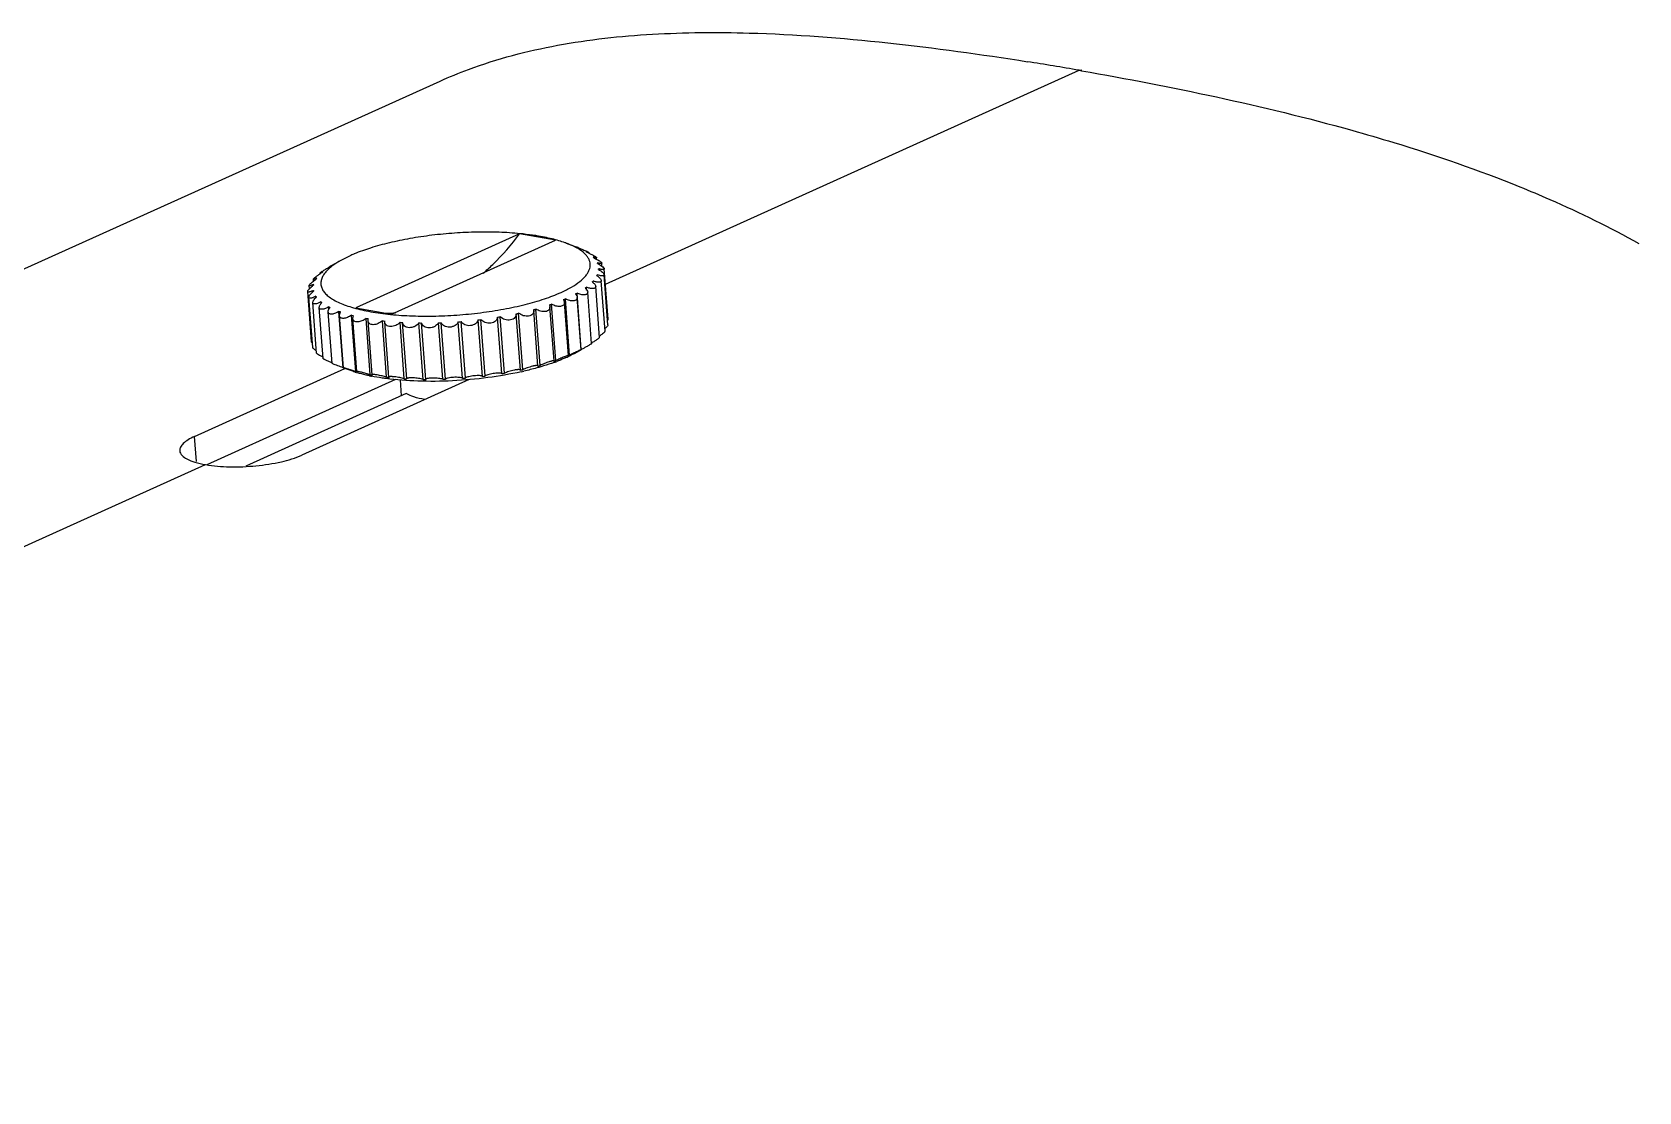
# Model space of a CAD drawing. Header units: millimetres. Extents: x 789 to 15176, y 607 to 3602.
# Drawn here: x 4808 to 5323, y 3161 to 3500 of the extents above; entities that cross this region are included whole.
import ezdxf

# ---------------------------------------------------------------- set-up
doc = ezdxf.new("R2010")
doc.units = ezdxf.units.MM
doc.layers.add('ASSEM_MEMBER_1', color=7, linetype='Continuous')

msp = doc.modelspace()

# ---------------------------------------------------------------- linework, layer by layer
at = {"layer": 'ASSEM_MEMBER_1', "color": 7, "linetype": 'Continuous'}
for p, q in [((4991.44, 3419.59), (5143.26, 3488.15)), ((5143.26, 3488.15), (5144.15, 3488.28)), ((5143.26, 3488.15), (5144.08, 3487.96)), ((5143.26, 3488.15), (5144.07, 3488.01)), ((4239.8, 3169.16), (4938.44, 3484.69)), ((4938.31, 3484.63), (4938.44, 3484.69)), ((4963.95, 3435.67), (4911.39, 3411.93)), ((4975.41, 3433.67), (4963.95, 3435.67)), ((4922.86, 3409.94), (4975.41, 3433.67)), ((4978.89, 3432.72), (4982.62, 3431.33)), ((4982.79, 3431.26), (4982.71, 3431.28)), ((4982.73, 3431.24), (4982.82, 3431.2)), ((4982.83, 3431.2), (4982.82, 3431.25)), ((4902.98, 3425.09), (4902.97, 3425.15)), ((4902.98, 3425.1), (4903.09, 3425.16)), ((4903.51, 3425.42), (4903.23, 3425.27)), ((4903.3, 3425.35), (4903.31, 3425.35)), ((4906.83, 3427.3), (4903.31, 3425.35)), ((4909.59, 3428.68), (4906.83, 3427.3)), ((4986.11, 3429.48), (4986.09, 3429.75)), ((4988.63, 3427.52), (4988.58, 3428.1)), ((4990.33, 3425.31), (4990.25, 3426.33)), ((4897.88, 3420.58), (4897.84, 3421.17)), ((4900.03, 3422.9), (4900.01, 3423.18)), ((4987.55, 3419.96), (4987.5, 3420.57)), ((4988.85, 3422.14), (4988.82, 3422.56)), ((4989.27, 3424.26), (4989.25, 3424.53)), ((4991.32, 3404.51), (4990.1, 3420.69)), ((4992.23, 3406.49), (4991.02, 3422.59)), ((4992.28, 3408.39), (4991.07, 3424.48)), ((4897.22, 3401.14), (4896.02, 3417.23)), ((4897.61, 3399.27), (4896.4, 3415.37)), ((4896.58, 3418.1), (4896.5, 3419.18)), ((4897.85, 3417.28), (4897.83, 3417.55)), ((4898.64, 3415.25), (4898.6, 3415.68)), ((4979.96, 3396.74), (4978.6, 3414.85)), ((4983.7, 3398.57), (4982.34, 3416.67)), ((4983.65, 3398.56), (4982.39, 3415.29)), ((4985.4, 3417.67), (4985.33, 3418.6)), ((4986.98, 3400.51), (4985.75, 3417)), ((4989.56, 3402.51), (4988.33, 3418.81)), ((4898.86, 3397.46), (4897.64, 3413.64)), ((4900.94, 3395.74), (4899.72, 3412.06)), ((4900.3, 3413.29), (4900.25, 3413.91)), ((4903.83, 3394.16), (4902.59, 3410.66)), ((4902.81, 3411.37), (4902.74, 3412.29)), ((4907.39, 3392.75), (4906.03, 3410.85)), ((4911.4, 3391.51), (4910.04, 3409.61)), ((4911.39, 3411.93), (4922.86, 3409.94)), ((4964.18, 3391.98), (4962.82, 3410.08)), ((4964.99, 3392.15), (4963.63, 3410.25)), ((4968.41, 3411.4), (4968.46, 3411.08)), ((4969.79, 3393.38), (4968.46, 3411.08)), ((4970.51, 3393.5), (4969.15, 3411.6)), ((4973.51, 3412.92), (4973.67, 3412.3)), ((4974.97, 3394.96), (4973.67, 3412.3)), ((4975.53, 3395.04), (4974.17, 3413.14)), ((4978.02, 3414.6), (4978.34, 3413.71)), ((4979.62, 3396.7), (4978.34, 3413.71)), ((4907.46, 3392.75), (4906.2, 3409.49)), ((4910.48, 3408.55), (4910.66, 3409.46)), ((4911.76, 3391.54), (4910.48, 3408.55)), ((4916.07, 3390.5), (4914.71, 3408.6)), ((4915.35, 3407.87), (4915.41, 3408.48)), ((4916.65, 3390.51), (4915.35, 3407.87)), ((4921.29, 3389.74), (4919.93, 3407.84)), ((4920.7, 3407.45), (4920.7, 3407.76)), ((4922.03, 3389.73), (4920.7, 3407.45)), ((4926.98, 3389.25), (4925.62, 3407.35)), ((4927.8, 3389.2), (4926.44, 3407.3)), ((4933.01, 3389.02), (4931.65, 3407.12)), ((4933.88, 3389.02), (4932.52, 3407.12)), ((4939.28, 3389.08), (4937.92, 3407.18)), ((4940.16, 3389.11), (4938.8, 3407.21)), ((4945.65, 3389.41), (4944.29, 3407.51)), ((4946.54, 3389.48), (4945.18, 3407.58)), ((4952.01, 3390.01), (4950.65, 3408.11)), ((4952.89, 3390.12), (4951.53, 3408.22)), ((4958.23, 3390.87), (4956.87, 3408.98)), ((4959.08, 3391.01), (4957.72, 3409.11)), ((4974.87, 3394.82), (4974.97, 3394.96)), ((4975, 3394.86), (4974.87, 3394.82)), ((4979.38, 3396.5), (4979.62, 3396.7)), ((4981.55, 3397.38), (4983.22, 3398.31)), ((4983.7, 3398.57), (4983.66, 3398.55)), ((4859.74, 3370.73), (4907.94, 3392.49)), ((4907.39, 3392.75), (4906.95, 3392.91)), ((4907.45, 3392.72), (4907.39, 3392.75)), ((4909.49, 3391.97), (4907.9, 3392.56)), ((4909.7, 3392.08), (4909.53, 3392.13)), ((4911.76, 3391.52), (4912.02, 3391.35)), ((4916.53, 3390.42), (4916.42, 3390.44)), ((4916.65, 3390.51), (4916.77, 3390.38)), ((4922.03, 3389.73), (4922.06, 3389.66)), ((4969.77, 3393.3), (4969.79, 3393.38)), ((4969.81, 3393.31), (4969.77, 3393.3)), ((4924.12, 3388.99), (4863.64, 3361.67)), ((4927.6, 3384.49), (4876.13, 3361.24)), ((4947.79, 3388.99), (4894.13, 3364.75)), ((4926.1, 3383.81), (4925.72, 3388.9)), ((4860.35, 3362.68), (4859.74, 3370.73)), ((4438.24, 3169.74), (4863.27, 3361.7))]:
    msp.add_line(p, q, dxfattribs=at)
for centre, radius, start, end in [((4937.37, 2305.13), 1200.8, 80.1274, 80.92788), ((4967.58, 3402.25), 32.5, 69.6343, 70.2605), ((4973.98, 3416.4), 16.95, 59.1834, 61.1222), ((4971.35, 3405.3), 28.32, 66.9923, 67.3372), ((4971.74, 3406.22), 27.32, 66.2878, 66.9944), ((4917.26, 3403.12), 26.2, 122.3917, 122.755), ((4917.78, 3402.3), 27.17, 121.6804, 122.3896), ((4913.99, 3412.07), 16.73, 128.3141, 129.3063), ((4929.44, 3384.68), 48.27, 112.7878, 114.2825), ((4930.57, 3382.01), 51.16, 112.5751, 112.7949), ((4977.01, 3416.45), 15.81, 56.974, 58.5006), ((4980.35, 3419.16), 12.09, 64.1514, 65.187), ((4970.87, 3394.85), 37.85, 66.2469, 67.0591), ((4981.49, 3422.2), 8.5, 43.0628, 45.3705), ((4984.32, 3424.28), 4.97, 22.4538, 25.7544), ((4991.65, 3435.31), 9.32, 252.184, 253.4401), ((4905.6, 3416.69), 8.21, 144.1555, 146.5181), ((4919.59, 3392.24), 36.38, 121.6508, 122.539), ((4910.77, 3411.9), 15.27, 130.7099, 132.272), ((4907.75, 3412.98), 12.85, 123.5671, 124.1851), ((4913.59, 3412.56), 16.1, 129.3106, 129.6462), ((4979.08, 3427.98), 11.21, 316.7371, 318.6562), ((4983.21, 3425.05), 6.14, 333.2586, 336.1273), ((4992.21, 3433.37), 9.32, 251.5345, 251.9128), ((4984.98, 3424.51), 4.28, 356.6487, 0.2985), ((4893.8, 3427.84), 9.31, 295.2223, 296.4339), ((4893.59, 3425.83), 9.3, 296.7929, 297.1099), ((4902.08, 3418.29), 4.31, 189.802, 193.432), ((4902.62, 3418.18), 4.86, 164.1819, 167.5319), ((4903.87, 3419.19), 6.33, 213.663, 216.4726), ((4957.7, 3463.19), 52.67, 292.698, 293.3823), ((4965.6, 3446.72), 34.39, 298.2239, 299.1331), ((4973, 3434.93), 20.47, 305.7736, 307.0587), ((4907.61, 3422.91), 11.62, 230.7395, 232.6132), ((4912.64, 3430.97), 21.14, 242.0711, 243.3288), ((4918.21, 3444.01), 35.33, 249.8389, 250.7319), ((4923.52, 3461.72), 53.83, 255.4955, 256.1699), ((4921.92, 3445.42), 35.13, 265.273, 273.5656), ((4938.57, 3525.51), 117.96, 281.8639, 282.2637), ((4943.58, 3504.81), 96.65, 284.886, 285.3425), ((4950.12, 3483.21), 74.08, 288.4044, 288.9495), ((4927.83, 3482.02), 74.59, 259.8686, 260.1399), ((4928.1, 3483.57), 76.15, 260.1399, 260.4075), ((4931.12, 3505.13), 97.93, 263.4399, 263.8925), ((4932.9, 3526.21), 119.09, 266.495, 266.8922), ((4933.5, 3543.45), 136.34, 269.2232, 269.5861), ((4933.39, 3554.67), 147.56, 271.7564, 272.1008), ((4933.22, 3558.41), 151.31, 274.1971, 274.5357), ((4933.65, 3554.24), 147.11, 276.6342, 276.9792), ((4935.3, 3542.75), 135.5, 279.1562, 279.5207), ((4951.58, 3464.81), 73.76, 288.5141, 288.9502), ((4953.88, 3452.68), 61.92, 290.1735, 290.3068), ((4954.41, 3451.25), 60.39, 290.3052, 290.8274), ((4961.11, 3435.17), 42.97, 294.2958, 295.3408), ((4958.69, 3445.96), 53.61, 292.7007, 292.9261), ((4961.97, 3433.33), 40.94, 295.3431, 295.7791), ((4959.24, 3444.66), 52.2, 292.9251, 293.384), ((4983.29, 3398.99), 0.558, 296.5506, 309.7855), ((4923.36, 3430.09), 40.58, 252.6642, 253.1449), ((4924.65, 3442.71), 52.89, 255.4928, 255.7203), ((4923.77, 3431.43), 41.97, 253.1445, 253.5503), ((4925, 3444.08), 54.3, 255.7213, 256.1683), ((4928.49, 3450.33), 61.46, 258.091, 258.4064), ((4929.19, 3463.92), 74.59, 259.8686, 260.1399), ((4928.74, 3451.54), 62.69, 258.406, 258.5996), ((4928.89, 3452.29), 63.45, 258.5995, 258.7186), ((4929.5, 3465.73), 76.41, 260.2292, 260.4072), ((4932.42, 3486.52), 97.42, 263.4393, 263.742), ((4932.6, 3488.07), 98.97, 263.7416, 263.8914), ((4934.26, 3508.11), 119.09, 266.495, 266.8922), ((4934.86, 3525.35), 136.34, 269.2232, 269.5861), ((4934.75, 3536.57), 147.56, 271.7564, 272.1008), ((4934.58, 3540.31), 151.31, 274.1971, 274.5357), ((4935.01, 3536.13), 147.11, 276.6342, 276.9792), ((4936.66, 3524.65), 135.5, 279.1562, 279.5207), ((4939.93, 3507.41), 117.96, 281.8639, 282.2637), ((4941.33, 3495.59), 106.66, 282.5336, 282.9787), ((4944.96, 3486.62), 96.57, 284.9104, 285.3427)]:
    msp.add_arc(centre, radius, start, end, dxfattribs=at)
for points, knots in [([(4976.09, 3496.17), (4986.12, 3498.03), (5006.62, 3500.25), (5027.19, 3500.39), (5037.55, 3500.11)], [0, 0, 0, 0, 0.496198, 1, 1, 1, 1]), ([(5037.55, 3500.11), (5052.39, 3499.7), (5082.23, 3497.4), (5111.85, 3493.28), (5126.71, 3490.91)], [0, 0, 0, 0, 0.49657, 1, 1, 1, 1]), ([(4938.44, 3484.69), (4941.43, 3486.04), (4953.6, 3491.01), (4966.39, 3494.37), (4976.09, 3496.17)], [0, 0, 0, 0, 0.249345, 1, 1, 1, 1]), ([(5144.07, 3488.01), (5158.54, 3485.49), (5187.58, 3479.9), (5216.34, 3472.94), (5230.68, 3468.93), (5235.18, 3467.67), (5253.37, 3462.36), (5271.3, 3456.16), (5284.52, 3450.8), (5287.74, 3449.49), (5300.74, 3444.02), (5313.43, 3437.81), (5322.72, 3432.64)], [0, 0, 0, 0, 0.496523, 1, 1, 1, 1.24693, 2, 2, 2, 2.246365, 3, 3, 3, 3]), ([(4964.04, 3435.76), (4961.82, 3435.98), (4957.25, 3436.27), (4950.25, 3436.32), (4943.06, 3435.99), (4935.87, 3435.3), (4928.9, 3434.27), (4922.33, 3432.92), (4916.36, 3431.29), (4912.64, 3429.97), (4910.93, 3429.26)], [0, 0, 0, 0, 0.123748, 0.254586, 0.389193, 0.524109, 0.655862, 0.781098, 0.896707, 1, 1, 1, 1]), ([(4952.3, 3423.1), (4953.34, 3424), (4957.56, 3427.87), (4961.33, 3432.2), (4963.95, 3435.67)], [0, 0, 0, 0, 0.240084, 1, 1, 1, 1]), ([(4969.41, 3435.08), (4968.98, 3435.14), (4967.2, 3435.42), (4965.4, 3435.63), (4964.04, 3435.76)], [0, 0, 0, 0, 0.24168, 1, 1, 1, 1]), ([(4978.56, 3432.84), (4977.18, 3433.33), (4974.15, 3434.2), (4971.07, 3434.81), (4969.41, 3435.08)], [0, 0, 0, 0, 0.466373, 1, 1, 1, 1]), ([(4977.21, 3416.92), (4978.36, 3417.44), (4980.45, 3418.49), (4983.14, 3420.26), (4984.87, 3421.86), (4985.82, 3423.17), (4986.29, 3424.1), (4986.56, 3425.04), (4986.62, 3425.97), (4986.46, 3426.88), (4986.09, 3427.77), (4985.52, 3428.63), (4984.43, 3429.79), (4983.41, 3430.51), (4982.66, 3430.96)], [0, 0, 0, 0, 0.186411, 0.344887, 0.475769, 0.531917, 0.582878, 0.629944, 0.674826, 0.719527, 0.766078, 0.816254, 0.871421, 1, 1, 1, 1]), ([(4982.16, 3431.24), (4981.92, 3431.38), (4980.86, 3431.93), (4979.75, 3432.4), (4978.89, 3432.72)], [0, 0, 0, 0, 0.232467, 1, 1, 1, 1]), ([(4982.71, 3431.28), (4982.68, 3431.29), (4982.53, 3431.34), (4982.38, 3431.4), (4982.26, 3431.44)], [0, 0, 0, 0, 0.185575, 1, 1, 1, 1]), ([(4982.62, 3431.33), (4982.64, 3431.32), (4982.7, 3431.3), (4982.76, 3431.28), (4982.8, 3431.26)], [0, 0, 0, 0, 0.344452, 1, 1, 1, 1]), ([(4982.82, 3431.25), (4982.82, 3431.25), (4982.8, 3431.26), (4982.8, 3431.26), (4982.79, 3431.26)], [0, 0, 0, 0, 0.244602, 1, 1, 1, 1]), ([(4982.8, 3431.26), (4982.81, 3431.26), (4982.81, 3431.25), (4982.82, 3431.25), (4982.82, 3431.25)], [0, 0, 0, 0, 0.732392, 1, 1, 1, 1]), ([(4982.82, 3431.2), (4983.29, 3431.02), (4984.16, 3430.68), (4985.02, 3430.31), (4985.42, 3430.13)], [0, 0, 0, 0, 0.534601, 1, 1, 1, 1]), ([(4900.64, 3423.68), (4901, 3423.92), (4901.77, 3424.39), (4902.56, 3424.85), (4902.98, 3425.1)], [0, 0, 0, 0, 0.466904, 1, 1, 1, 1]), ([(4902.97, 3425.15), (4902.97, 3425.16), (4902.98, 3425.16), (4902.99, 3425.17), (4902.99, 3425.17)], [0, 0, 0, 0, 0.274789, 1, 1, 1, 1]), ([(4903, 3425.16), (4903, 3425.16), (4902.99, 3425.16), (4902.97, 3425.15), (4902.97, 3425.15)], [0, 0, 0, 0, 0.756528, 1, 1, 1, 1]), ([(4902.99, 3425.17), (4903.01, 3425.18), (4903.11, 3425.24), (4903.21, 3425.3), (4903.3, 3425.35)], [0, 0, 0, 0, 0.141424, 1, 1, 1, 1]), ([(4903.23, 3425.27), (4903.2, 3425.26), (4903.13, 3425.22), (4903.05, 3425.19), (4903, 3425.16)], [0, 0, 0, 0, 0.335127, 1, 1, 1, 1]), ([(4906.83, 3427.3), (4906.53, 3427.13), (4905.42, 3426.5), (4904.35, 3425.78), (4903.62, 3425.2)], [0, 0, 0, 0, 0.269305, 1, 1, 1, 1]), ([(4985.74, 3429.78), (4985.71, 3429.79), (4985.55, 3429.84), (4985.39, 3429.89), (4985.27, 3429.93)], [0, 0, 0, 0, 0.214814, 1, 1, 1, 1]), ([(4985.62, 3430.04), (4985.65, 3430.02), (4985.77, 3429.96), (4985.88, 3429.9), (4985.96, 3429.86)], [0, 0, 0, 0, 0.301291, 1, 1, 1, 1]), ([(4986.09, 3429.75), (4986.09, 3429.74), (4986.07, 3429.73), (4986.04, 3429.73), (4985.98, 3429.73), (4985.88, 3429.75), (4985.79, 3429.77), (4985.74, 3429.78)], [0, 0, 0, 0, 0.078125, 0.156541, 0.265654, 0.575071, 1, 1, 1, 1]), ([(4985.96, 3429.86), (4985.99, 3429.84), (4986.04, 3429.81), (4986.08, 3429.77), (4986.09, 3429.75), (4986.09, 3429.75)], [0, 0, 0, 0, 0.679909, 0.881116, 1, 1, 1, 1]), ([(4986.12, 3429.49), (4986.43, 3429.35), (4986.88, 3429.15), (4987.45, 3428.87), (4987.82, 3428.67), (4988.13, 3428.49), (4988.36, 3428.34), (4988.51, 3428.22), (4988.58, 3428.13), (4988.58, 3428.1)], [0, 0, 0, 0, 0.356486, 0.521299, 0.669933, 0.796461, 0.895445, 0.963204, 1, 1, 1, 1]), ([(4987.8, 3428.15), (4987.77, 3428.16), (4987.66, 3428.19), (4987.55, 3428.22), (4987.46, 3428.25)], [0, 0, 0, 0, 0.236697, 1, 1, 1, 1]), ([(4987.7, 3428.01), (4987.78, 3427.97), (4988.11, 3427.81), (4988.43, 3427.65), (4988.67, 3427.52)], [0, 0, 0, 0, 0.253483, 1, 1, 1, 1]), ([(4988.58, 3428.1), (4988.58, 3428.09), (4988.57, 3428.06), (4988.53, 3428.04), (4988.46, 3428.03), (4988.37, 3428.03), (4988.26, 3428.05), (4988.06, 3428.08), (4987.91, 3428.12), (4987.8, 3428.15)], [0, 0, 0, 0, 0.043603, 0.097927, 0.178255, 0.287794, 0.426312, 0.592434, 1, 1, 1, 1]), ([(4988.67, 3427.52), (4988.88, 3427.41), (4989.27, 3427.19), (4989.76, 3426.87), (4990.07, 3426.62), (4990.22, 3426.44), (4990.25, 3426.37), (4990.25, 3426.33)], [0, 0, 0, 0, 0.356893, 0.657865, 0.876629, 0.949717, 1, 1, 1, 1]), ([(4988.91, 3426.18), (4989.17, 3426.04), (4989.66, 3425.77), (4990.13, 3425.47), (4990.34, 3425.31)], [0, 0, 0, 0, 0.52608, 1, 1, 1, 1]), ([(4990.25, 3426.33), (4990.26, 3426.31), (4990.24, 3426.25), (4990.16, 3426.21), (4990.05, 3426.19), (4989.9, 3426.19), (4989.71, 3426.21), (4989.41, 3426.27), (4989.16, 3426.33), (4988.99, 3426.38)], [0, 0, 0, 0, 0.051845, 0.110883, 0.193775, 0.304655, 0.442987, 0.606785, 1, 1, 1, 1]), ([(4990.34, 3425.31), (4990.53, 3425.17), (4990.78, 3424.97), (4991.01, 3424.68), (4991.07, 3424.54), (4991.07, 3424.48)], [0, 0, 0, 0, 0.625279, 0.845046, 1, 1, 1, 1]), ([(4896.5, 3419.18), (4896.5, 3419.21), (4896.52, 3419.29), (4896.63, 3419.49), (4896.9, 3419.78), (4897.32, 3420.16), (4897.66, 3420.43), (4897.85, 3420.57)], [0, 0, 0, 0, 0.051145, 0.124775, 0.34339, 0.643635, 1, 1, 1, 1]), ([(4897.84, 3421.17), (4897.84, 3421.21), (4897.89, 3421.3), (4898.02, 3421.44), (4898.22, 3421.63), (4898.49, 3421.85), (4898.82, 3422.09), (4899.33, 3422.46), (4899.74, 3422.72), (4900.02, 3422.9)], [0, 0, 0, 0, 0.037474, 0.105484, 0.204324, 0.330557, 0.478834, 0.643408, 1, 1, 1, 1]), ([(4898.62, 3421.34), (4898.52, 3421.3), (4898.37, 3421.23), (4898.18, 3421.17), (4898.04, 3421.13), (4897.85, 3421.1), (4897.84, 3421.17)], [0, 0, 0, 0, 0.417902, 0.588359, 0.730538, 1, 1, 1, 1]), ([(4897.85, 3420.57), (4897.92, 3420.63), (4898.22, 3420.85), (4898.52, 3421.06), (4898.75, 3421.21)], [0, 0, 0, 0, 0.244115, 1, 1, 1, 1]), ([(4898.94, 3421.49), (4898.92, 3421.48), (4898.81, 3421.43), (4898.7, 3421.38), (4898.62, 3421.34)], [0, 0, 0, 0, 0.262402, 1, 1, 1, 1]), ([(4900.01, 3423.18), (4900.01, 3423.19), (4900.02, 3423.21), (4900.08, 3423.27), (4900.13, 3423.31), (4900.17, 3423.35)], [0, 0, 0, 0, 0.111939, 0.311732, 1, 1, 1, 1]), ([(4900.36, 3423.26), (4900.31, 3423.24), (4900.22, 3423.21), (4900.13, 3423.18), (4900.07, 3423.16), (4900.04, 3423.16), (4900.01, 3423.17), (4900.01, 3423.18)], [0, 0, 0, 0, 0.424096, 0.732884, 0.841829, 0.920204, 1, 1, 1, 1]), ([(4900.17, 3423.35), (4900.18, 3423.36), (4900.22, 3423.39), (4900.26, 3423.42), (4900.3, 3423.44)], [0, 0, 0, 0, 0.227392, 1, 1, 1, 1]), ([(4903.32, 3424.96), (4902.87, 3424.59), (4902.07, 3423.85), (4901.1, 3422.64), (4900.47, 3421.43), (4900.18, 3420.2), (4900.26, 3418.99), (4900.7, 3417.82), (4901.49, 3416.7), (4902.61, 3415.65), (4904.04, 3414.67), (4905.78, 3413.75), (4907.81, 3412.9), (4911.03, 3411.82), (4915.69, 3410.74), (4921.92, 3409.85), (4928.83, 3409.35), (4936.19, 3409.27), (4943.78, 3409.6), (4951.36, 3410.34), (4958.69, 3411.47), (4965.54, 3412.94), (4971.7, 3414.7), (4975.49, 3416.14), (4977.21, 3416.92)], [0, 0, 0, 0, 0.01986, 0.037254, 0.052564, 0.066432, 0.079756, 0.09356, 0.108756, 0.126002, 0.145698, 0.168048, 0.193123, 0.220899, 0.284109, 0.356422, 0.436014, 0.520711, 0.608119, 0.695731, 0.781031, 0.861599, 0.935217, 1, 1, 1, 1]), ([(4900.3, 3423.44), (4900.31, 3423.46), (4900.39, 3423.51), (4900.47, 3423.56), (4900.53, 3423.61)], [0, 0, 0, 0, 0.226928, 1, 1, 1, 1]), ([(4900.81, 3423.48), (4900.77, 3423.46), (4900.62, 3423.38), (4900.47, 3423.31), (4900.36, 3423.26)], [0, 0, 0, 0, 0.28324, 1, 1, 1, 1]), ([(4987.25, 3420.29), (4987.53, 3420.07), (4987.9, 3419.71), (4988.24, 3419.19), (4988.32, 3418.93), (4988.33, 3418.81)], [0, 0, 0, 0, 0.577988, 0.810597, 1, 1, 1, 1]), ([(4990.1, 3420.69), (4990.11, 3420.61), (4990.09, 3420.46), (4989.92, 3420.29), (4989.65, 3420.19), (4989.32, 3420.16), (4988.92, 3420.19), (4988.3, 3420.3), (4987.82, 3420.45), (4987.5, 3420.57)], [0, 0, 0, 0, 0.073865, 0.147923, 0.238945, 0.353456, 0.49079, 0.647311, 1, 1, 1, 1]), ([(4988.69, 3422.29), (4988.88, 3422.16), (4989.22, 3421.89), (4989.67, 3421.48), (4989.97, 3421.09), (4990.09, 3420.81), (4990.1, 3420.69)], [0, 0, 0, 0, 0.316771, 0.597385, 0.82754, 1, 1, 1, 1]), ([(4991.02, 3422.59), (4991.03, 3422.54), (4991.01, 3422.42), (4990.86, 3422.29), (4990.65, 3422.23), (4990.37, 3422.22), (4990.04, 3422.24), (4989.51, 3422.34), (4989.1, 3422.47), (4988.82, 3422.56)], [0, 0, 0, 0, 0.066836, 0.135713, 0.224029, 0.337526, 0.475395, 0.634456, 1, 1, 1, 1]), ([(4989.25, 3424.26), (4989.48, 3424.12), (4989.91, 3423.84), (4990.46, 3423.41), (4990.81, 3423.05), (4990.98, 3422.77), (4991.02, 3422.65), (4991.02, 3422.59)], [0, 0, 0, 0, 0.326489, 0.615018, 0.843844, 0.930929, 1, 1, 1, 1]), ([(4991.07, 3424.48), (4991.08, 3424.45), (4991.06, 3424.36), (4990.94, 3424.28), (4990.78, 3424.24), (4990.56, 3424.24), (4990.3, 3424.26), (4990, 3424.32), (4989.66, 3424.4), (4989.43, 3424.48), (4989.31, 3424.51)], [0, 0, 0, 0, 0.059329, 0.123153, 0.208742, 0.321084, 0.459335, 0.620864, 0.802353, 1, 1, 1, 1]), ([(4896.02, 3417.23), (4896.01, 3417.29), (4896.04, 3417.42), (4896.21, 3417.72), (4896.4, 3417.94), (4896.55, 3418.09)], [0, 0, 0, 0, 0.158913, 0.379111, 1, 1, 1, 1]), ([(4897.78, 3417.53), (4897.67, 3417.47), (4897.45, 3417.37), (4897.12, 3417.23), (4896.83, 3417.13), (4896.57, 3417.06), (4896.35, 3417.03), (4896.18, 3417.05), (4896.05, 3417.11), (4896.02, 3417.19), (4896.02, 3417.23)], [0, 0, 0, 0, 0.197122, 0.378381, 0.539847, 0.678103, 0.790512, 0.876255, 0.940321, 1, 1, 1, 1]), ([(4896.4, 3415.37), (4896.39, 3415.43), (4896.41, 3415.56), (4896.53, 3415.86), (4896.83, 3416.27), (4897.3, 3416.78), (4897.68, 3417.11), (4897.88, 3417.29)], [0, 0, 0, 0, 0.069672, 0.157166, 0.386075, 0.674061, 1, 1, 1, 1]), ([(4898.6, 3415.68), (4898.34, 3415.53), (4897.95, 3415.35), (4897.44, 3415.17), (4897.11, 3415.09), (4896.83, 3415.07), (4896.61, 3415.1), (4896.44, 3415.2), (4896.4, 3415.32), (4896.4, 3415.37)], [0, 0, 0, 0, 0.364852, 0.523803, 0.6616, 0.775127, 0.863547, 0.932738, 1, 1, 1, 1]), ([(4897.77, 3419.42), (4897.6, 3419.34), (4897.37, 3419.24), (4897.06, 3419.14), (4896.88, 3419.09), (4896.73, 3419.06), (4896.61, 3419.07), (4896.52, 3419.1), (4896.5, 3419.15), (4896.5, 3419.18)], [0, 0, 0, 0, 0.392465, 0.556161, 0.694465, 0.805364, 0.888391, 0.947678, 1, 1, 1, 1]), ([(4896.55, 3418.09), (4896.74, 3418.29), (4897.17, 3418.68), (4897.63, 3419.04), (4897.87, 3419.23)], [0, 0, 0, 0, 0.470353, 1, 1, 1, 1]), ([(4897.64, 3413.64), (4897.63, 3413.76), (4897.7, 3414.05), (4897.95, 3414.48), (4898.32, 3414.96), (4898.62, 3415.26), (4898.78, 3415.42)], [0, 0, 0, 0, 0.173496, 0.403797, 0.683868, 1, 1, 1, 1]), ([(4980.44, 3414.24), (4980.29, 3414.26), (4979.65, 3414.38), (4979.03, 3414.62), (4978.6, 3414.85)], [0, 0, 0, 0, 0.242342, 1, 1, 1, 1]), ([(4982.39, 3415.29), (4982.4, 3415.2), (4982.39, 3415.02), (4982.3, 3414.77), (4982.14, 3414.56), (4981.9, 3414.39), (4981.6, 3414.28), (4981.11, 3414.19), (4980.71, 3414.2), (4980.44, 3414.24)], [0, 0, 0, 0, 0.104169, 0.204147, 0.306513, 0.417801, 0.542395, 0.681876, 1, 1, 1, 1]), ([(4981.86, 3416.41), (4982.01, 3416.24), (4982.24, 3415.89), (4982.38, 3415.48), (4982.39, 3415.29)], [0, 0, 0, 0, 0.542732, 1, 1, 1, 1]), ([(4985.75, 3417), (4985.75, 3416.89), (4985.73, 3416.66), (4985.51, 3416.37), (4985.14, 3416.19), (4984.68, 3416.11), (4984.14, 3416.13), (4983.34, 3416.27), (4982.73, 3416.49), (4982.34, 3416.67)], [0, 0, 0, 0, 0.084756, 0.168342, 0.265272, 0.3827, 0.519834, 0.672076, 1, 1, 1, 1]), ([(4984.96, 3418.32), (4985.17, 3418.12), (4985.51, 3417.73), (4985.73, 3417.23), (4985.75, 3417)], [0, 0, 0, 0, 0.560865, 1, 1, 1, 1]), ([(4988.33, 3418.81), (4988.34, 3418.72), (4988.32, 3418.53), (4988.12, 3418.3), (4987.81, 3418.17), (4987.41, 3418.11), (4986.94, 3418.14), (4986.23, 3418.26), (4985.69, 3418.45), (4985.33, 3418.6)], [0, 0, 0, 0, 0.079792, 0.158748, 0.252626, 0.368472, 0.505567, 0.659828, 1, 1, 1, 1]), ([(4900.25, 3413.91), (4899.95, 3413.74), (4899.5, 3413.52), (4898.9, 3413.31), (4898.5, 3413.23), (4898.16, 3413.21), (4897.89, 3413.26), (4897.69, 3413.41), (4897.65, 3413.56), (4897.64, 3413.64)], [0, 0, 0, 0, 0.352052, 0.508477, 0.64576, 0.760312, 0.851497, 0.92581, 1, 1, 1, 1]), ([(4899.72, 3412.06), (4899.71, 3412.17), (4899.75, 3412.44), (4900, 3413.01), (4900.31, 3413.41), (4900.55, 3413.68)], [0, 0, 0, 0, 0.190376, 0.423172, 1, 1, 1, 1]), ([(4902.74, 3412.29), (4902.41, 3412.09), (4901.9, 3411.82), (4901.21, 3411.59), (4900.74, 3411.5), (4900.34, 3411.49), (4900.01, 3411.57), (4899.78, 3411.78), (4899.73, 3411.96), (4899.72, 3412.06)], [0, 0, 0, 0, 0.339564, 0.493723, 0.630794, 0.746688, 0.840732, 0.919938, 1, 1, 1, 1]), ([(4902.59, 3410.66), (4902.57, 3410.89), (4902.71, 3411.41), (4902.99, 3411.85), (4903.16, 3412.08)], [0, 0, 0, 0, 0.440252, 1, 1, 1, 1]), ([(4906.03, 3410.85), (4905.67, 3410.61), (4905.1, 3410.3), (4904.32, 3410.03), (4903.79, 3409.93), (4903.31, 3409.94), (4902.93, 3410.07), (4902.66, 3410.32), (4902.6, 3410.55), (4902.59, 3410.66)], [0, 0, 0, 0, 0.327344, 0.479487, 0.616618, 0.734144, 0.831209, 0.915008, 1, 1, 1, 1]), ([(4906.2, 3409.49), (4906.19, 3409.68), (4906.26, 3410.09), (4906.44, 3410.47), (4906.55, 3410.66)], [0, 0, 0, 0, 0.458305, 1, 1, 1, 1]), ([(4910.04, 3409.61), (4909.66, 3409.33), (4909.04, 3408.97), (4908.18, 3408.68), (4907.57, 3408.57), (4907.03, 3408.6), (4906.58, 3408.77), (4906.28, 3409.08), (4906.21, 3409.35), (4906.2, 3409.49)], [0, 0, 0, 0, 0.315277, 0.465594, 0.603048, 0.722422, 0.822679, 0.910836, 1, 1, 1, 1]), ([(4962.82, 3410.08), (4962.84, 3409.86), (4962.79, 3409.4), (4962.44, 3408.78), (4961.83, 3408.32), (4961.03, 3408.05), (4960.12, 3408.01), (4958.94, 3408.25), (4958.13, 3408.71), (4957.72, 3409.11)], [0, 0, 0, 0, 0.101087, 0.204625, 0.318927, 0.448181, 0.588886, 0.732646, 1, 1, 1, 1]), ([(4968.46, 3411.08), (4968.47, 3410.88), (4968.43, 3410.47), (4968.11, 3409.92), (4967.55, 3409.51), (4966.81, 3409.3), (4965.98, 3409.27), (4964.85, 3409.49), (4964.07, 3409.9), (4963.63, 3410.25)], [0, 0, 0, 0, 0.098626, 0.198394, 0.308903, 0.43525, 0.5749, 0.720364, 1, 1, 1, 1]), ([(4973.67, 3412.3), (4973.68, 3412.12), (4973.64, 3411.76), (4973.35, 3411.27), (4972.83, 3410.93), (4972.16, 3410.75), (4971.4, 3410.74), (4970.35, 3410.94), (4969.6, 3411.3), (4969.15, 3411.6)], [0, 0, 0, 0, 0.095774, 0.191747, 0.298656, 0.422387, 0.561131, 0.708218, 1, 1, 1, 1]), ([(4978.34, 3413.71), (4978.35, 3413.56), (4978.32, 3413.24), (4978.05, 3412.82), (4977.58, 3412.53), (4976.98, 3412.4), (4976.3, 3412.4), (4975.32, 3412.58), (4974.61, 3412.88), (4974.17, 3413.14)], [0, 0, 0, 0, 0.092586, 0.184649, 0.288078, 0.409441, 0.547443, 0.696162, 1, 1, 1, 1]), ([(4914.71, 3408.6), (4914.31, 3408.28), (4913.66, 3407.87), (4912.71, 3407.54), (4912.03, 3407.44), (4911.41, 3407.49), (4910.91, 3407.7), (4910.57, 3408.08), (4910.49, 3408.39), (4910.48, 3408.55)], [0, 0, 0, 0, 0.303283, 0.451915, 0.589948, 0.711421, 0.814995, 0.907259, 1, 1, 1, 1]), ([(4919.93, 3407.84), (4919.54, 3407.47), (4918.85, 3407.01), (4917.83, 3406.65), (4917.07, 3406.55), (4916.38, 3406.62), (4915.82, 3406.89), (4915.45, 3407.33), (4915.36, 3407.69), (4915.35, 3407.87)], [0, 0, 0, 0, 0.291232, 0.438241, 0.577051, 0.700897, 0.807949, 0.904117, 1, 1, 1, 1]), ([(4925.62, 3407.35), (4925.24, 3406.93), (4924.52, 3406.41), (4923.44, 3406.02), (4922.61, 3405.92), (4921.84, 3406.03), (4921.22, 3406.35), (4920.82, 3406.85), (4920.72, 3407.25), (4920.7, 3407.45)], [0, 0, 0, 0, 0.279077, 0.424463, 0.564202, 0.690673, 0.801346, 0.901291, 1, 1, 1, 1]), ([(4931.65, 3407.12), (4931.3, 3406.66), (4930.58, 3406.08), (4929.45, 3405.67), (4928.54, 3405.57), (4927.7, 3405.71), (4927.03, 3406.08), (4926.58, 3406.64), (4926.46, 3407.08), (4926.44, 3407.3)], [0, 0, 0, 0, 0.266562, 0.41014, 0.550935, 0.680454, 0.795141, 0.898927, 1, 1, 1, 1]), ([(4937.92, 3407.18), (4937.63, 3406.7), (4936.96, 3406.09), (4935.88, 3405.64), (4934.96, 3405.5), (4934.08, 3405.61), (4933.33, 3405.94), (4932.78, 3406.46), (4932.57, 3406.9), (4932.52, 3407.12)], [0, 0, 0, 0, 0.250426, 0.389779, 0.530913, 0.665246, 0.787068, 0.896869, 1, 1, 1, 1]), ([(4944.29, 3407.51), (4944.19, 3407.28), (4943.9, 3406.83), (4943.27, 3406.28), (4942.46, 3405.9), (4941.55, 3405.73), (4940.63, 3405.79), (4939.82, 3406.09), (4939.19, 3406.57), (4938.9, 3406.99), (4938.8, 3407.21)], [0, 0, 0, 0, 0.113307, 0.236851, 0.370686, 0.510445, 0.647992, 0.776156, 0.892648, 1, 1, 1, 1]), ([(4950.65, 3408.11), (4950.59, 3407.88), (4950.37, 3407.42), (4949.82, 3406.85), (4949.06, 3406.44), (4948.17, 3406.23), (4947.25, 3406.26), (4946.39, 3406.52), (4945.67, 3406.96), (4945.32, 3407.37), (4945.18, 3407.58)], [0, 0, 0, 0, 0.107094, 0.223238, 0.351073, 0.488496, 0.628313, 0.762439, 0.886346, 1, 1, 1, 1]), ([(4956.87, 3408.98), (4956.84, 3408.75), (4956.71, 3408.29), (4956.25, 3407.69), (4955.56, 3407.25), (4954.71, 3407.01), (4953.78, 3407.01), (4952.64, 3407.29), (4951.88, 3407.79), (4951.53, 3408.22)], [0, 0, 0, 0, 0.102991, 0.212477, 0.333936, 0.468075, 0.609195, 0.748789, 1, 1, 1, 1]), ([(4991.32, 3404.51), (4991.32, 3404.48), (4991.28, 3404.39), (4991.18, 3404.25), (4991.02, 3404.08), (4990.71, 3403.79), (4990.22, 3403.4), (4989.79, 3403.09), (4989.55, 3402.93)], [0, 0, 0, 0, 0.043728, 0.113878, 0.211765, 0.335256, 0.642125, 1, 1, 1, 1]), ([(4992.23, 3406.49), (4992.24, 3406.42), (4992.16, 3406.24), (4991.97, 3405.98), (4991.67, 3405.65), (4991.42, 3405.44), (4991.29, 3405.32)], [0, 0, 0, 0, 0.137691, 0.355893, 0.648824, 1, 1, 1, 1]), ([(4992.28, 3408.39), (4992.28, 3408.37), (4992.28, 3408.25), (4992.23, 3408.14), (4992.19, 3408.05)], [0, 0, 0, 0, 0.204504, 1, 1, 1, 1]), ([(4897.4, 3400.79), (4897.35, 3400.85), (4897.27, 3400.96), (4897.23, 3401.09), (4897.22, 3401.14)], [0, 0, 0, 0, 0.569762, 1, 1, 1, 1]), ([(4986.83, 3400.38), (4986.67, 3400.27), (4986.24, 3400.01), (4985.5, 3399.58), (4984.63, 3399.09), (4984.01, 3398.75), (4983.7, 3398.57)], [0, 0, 0, 0, 0.165704, 0.415277, 0.705886, 1, 1, 1, 1]), ([(4986.98, 3400.51), (4986.98, 3400.51), (4986.97, 3400.49), (4986.94, 3400.46), (4986.89, 3400.43), (4986.85, 3400.4), (4986.83, 3400.38)], [0, 0, 0, 0, 0.090553, 0.284094, 0.587396, 1, 1, 1, 1]), ([(4989.56, 3402.51), (4989.56, 3402.49), (4989.54, 3402.46), (4989.48, 3402.37), (4989.33, 3402.24), (4989.09, 3402.04), (4988.76, 3401.8), (4988.36, 3401.54), (4987.76, 3401.15), (4987.29, 3400.86), (4986.97, 3400.66)], [0, 0, 0, 0, 0.012561, 0.032876, 0.099468, 0.199681, 0.32897, 0.480385, 0.646859, 1, 1, 1, 1]), ([(4898.75, 3398.24), (4898.6, 3398.34), (4898.32, 3398.52), (4897.96, 3398.8), (4897.72, 3399.03), (4897.61, 3399.2), (4897.61, 3399.27)], [0, 0, 0, 0, 0.352164, 0.645737, 0.86352, 1, 1, 1, 1]), ([(4900.89, 3396.15), (4900.63, 3396.27), (4900.14, 3396.52), (4899.58, 3396.83), (4899.22, 3397.07), (4899.03, 3397.22), (4898.91, 3397.34), (4898.86, 3397.42), (4898.86, 3397.46)], [0, 0, 0, 0, 0.357979, 0.665545, 0.789097, 0.887077, 0.957047, 1, 1, 1, 1]), ([(4903.82, 3394.3), (4903.47, 3394.45), (4902.95, 3394.67), (4902.29, 3394.96), (4901.86, 3395.17), (4901.49, 3395.36), (4901.21, 3395.51), (4901.04, 3395.63), (4900.97, 3395.7), (4900.95, 3395.73), (4900.94, 3395.74)], [0, 0, 0, 0, 0.352788, 0.519537, 0.671345, 0.800866, 0.901349, 0.967927, 0.987916, 1, 1, 1, 1]), ([(4904.02, 3394.05), (4903.99, 3394.07), (4903.94, 3394.09), (4903.88, 3394.12), (4903.85, 3394.14), (4903.83, 3394.16), (4903.83, 3394.16)], [0, 0, 0, 0, 0.416387, 0.720381, 0.913071, 1, 1, 1, 1]), ([(4974.97, 3394.96), (4974.97, 3395), (4974.85, 3395.02), (4974.72, 3395.01), (4974.54, 3394.98), (4974.32, 3394.93), (4974.04, 3394.86), (4973.73, 3394.77), (4973.26, 3394.62), (4972.64, 3394.4), (4971.67, 3394.03), (4970.96, 3393.72), (4970.51, 3393.5)], [0, 0, 0, 0, 0.024701, 0.051575, 0.089537, 0.13864, 0.198153, 0.266935, 0.343298, 0.510849, 0.684449, 1, 1, 1, 1]), ([(4975.23, 3394.56), (4974.88, 3394.43), (4973.39, 3393.9), (4971.88, 3393.42), (4970.74, 3393.08)], [0, 0, 0, 0, 0.24095, 1, 1, 1, 1]), ([(4979.62, 3396.7), (4979.62, 3396.71), (4979.59, 3396.72), (4979.56, 3396.72), (4979.5, 3396.71), (4979.4, 3396.69), (4979.24, 3396.64), (4979.04, 3396.57), (4978.69, 3396.44), (4978.19, 3396.25), (4977.54, 3395.97), (4976.85, 3395.67), (4976.18, 3395.36), (4975.74, 3395.15), (4975.53, 3395.04)], [0, 0, 0, 0, 0.006478, 0.012865, 0.021851, 0.048002, 0.085324, 0.133476, 0.191721, 0.333504, 0.498053, 0.671265, 0.841559, 1, 1, 1, 1]), ([(4978.79, 3396.01), (4978.56, 3395.9), (4977.6, 3395.48), (4976.63, 3395.09), (4975.88, 3394.8)], [0, 0, 0, 0, 0.24137, 1, 1, 1, 1]), ([(4981.55, 3397.38), (4981.41, 3397.3), (4980.82, 3396.99), (4980.23, 3396.69), (4979.78, 3396.47)], [0, 0, 0, 0, 0.24268, 1, 1, 1, 1]), ([(4981.69, 3397.63), (4981.54, 3397.55), (4980.96, 3397.26), (4980.39, 3396.97), (4979.96, 3396.74)], [0, 0, 0, 0, 0.253631, 1, 1, 1, 1]), ([(4983.65, 3398.56), (4983.65, 3398.57), (4983.63, 3398.56), (4983.61, 3398.55), (4983.57, 3398.53), (4983.51, 3398.51), (4983.43, 3398.47), (4983.3, 3398.41), (4983.09, 3398.31), (4982.8, 3398.17), (4982.46, 3398.01), (4982.09, 3397.82), (4981.82, 3397.69), (4981.69, 3397.63)], [0, 0, 0, 0, 0.003908, 0.016195, 0.037214, 0.06707, 0.105748, 0.153128, 0.272881, 0.422938, 0.598255, 0.792733, 1, 1, 1, 1]), ([(4983.22, 3398.31), (4983.26, 3398.33), (4983.36, 3398.39), (4983.47, 3398.45), (4983.54, 3398.49)], [0, 0, 0, 0, 0.304303, 1, 1, 1, 1]), ([(4906.95, 3392.91), (4906.37, 3393.12), (4905.55, 3393.43), (4904.58, 3393.81), (4904.18, 3393.98), (4904.02, 3394.05)], [0, 0, 0, 0, 0.589321, 0.833536, 1, 1, 1, 1]), ([(4907.46, 3392.75), (4907.46, 3392.74), (4907.48, 3392.74), (4907.5, 3392.72), (4907.54, 3392.71), (4907.61, 3392.68), (4907.74, 3392.63), (4907.85, 3392.59), (4907.91, 3392.56)], [0, 0, 0, 0, 0.02678, 0.083509, 0.169549, 0.283919, 0.592924, 1, 1, 1, 1]), ([(4909.53, 3392.13), (4909.39, 3392.17), (4909.11, 3392.26), (4908.71, 3392.39), (4908.35, 3392.5), (4908.05, 3392.59), (4907.83, 3392.65), (4907.69, 3392.69), (4907.61, 3392.72), (4907.55, 3392.73), (4907.5, 3392.74), (4907.48, 3392.75), (4907.46, 3392.75), (4907.46, 3392.75)], [0, 0, 0, 0, 0.207742, 0.402534, 0.57804, 0.728079, 0.847709, 0.894878, 0.933361, 0.963059, 0.983913, 0.996075, 1, 1, 1, 1]), ([(4911.27, 3391.36), (4911.12, 3391.41), (4910.52, 3391.6), (4909.93, 3391.81), (4909.49, 3391.97)], [0, 0, 0, 0, 0.256999, 1, 1, 1, 1]), ([(4911.4, 3391.51), (4911.27, 3391.56), (4910.7, 3391.75), (4910.13, 3391.94), (4909.7, 3392.08)], [0, 0, 0, 0, 0.240104, 1, 1, 1, 1]), ([(4916.07, 3390.5), (4915.85, 3390.57), (4915.38, 3390.72), (4914.67, 3390.93), (4913.94, 3391.12), (4913.25, 3391.29), (4912.72, 3391.41), (4912.36, 3391.48), (4912.15, 3391.52), (4911.98, 3391.54), (4911.88, 3391.55), (4911.81, 3391.55), (4911.78, 3391.54), (4911.76, 3391.53), (4911.76, 3391.52)], [0, 0, 0, 0, 0.157999, 0.328179, 0.501497, 0.666169, 0.808133, 0.866448, 0.914553, 0.951833, 0.977983, 0.986967, 0.99337, 1, 1, 1, 1]), ([(4915.81, 3390.19), (4915.46, 3390.27), (4914.14, 3390.56), (4912.84, 3390.89), (4911.88, 3391.18)], [0, 0, 0, 0, 0.260977, 1, 1, 1, 1]), ([(4921.07, 3389.3), (4920.67, 3389.35), (4919.14, 3389.57), (4917.6, 3389.83), (4916.47, 3390.06)], [0, 0, 0, 0, 0.258573, 1, 1, 1, 1]), ([(4921.29, 3389.74), (4920.82, 3389.89), (4920.07, 3390.09), (4919.05, 3390.31), (4918.4, 3390.43), (4917.91, 3390.51), (4917.58, 3390.55), (4917.3, 3390.58), (4917.07, 3390.6), (4916.89, 3390.59), (4916.76, 3390.59), (4916.65, 3390.55), (4916.65, 3390.51)], [0, 0, 0, 0, 0.314828, 0.488492, 0.656191, 0.732654, 0.801523, 0.861059, 0.91015, 0.948148, 0.975048, 1, 1, 1, 1]), ([(4964.47, 3391.47), (4960.93, 3390.69), (4953.61, 3389.43), (4942.51, 3388.43), (4931.58, 3388.31), (4924.45, 3388.84), (4921.07, 3389.3)], [0, 0, 0, 0, 0.249354, 0.509952, 0.765458, 1, 1, 1, 1]), ([(4926.98, 3389.25), (4926.76, 3389.32), (4926.27, 3389.45), (4925.49, 3389.62), (4924.65, 3389.76), (4923.94, 3389.85), (4923.41, 3389.89), (4923.05, 3389.91), (4922.74, 3389.92), (4922.49, 3389.91), (4922.29, 3389.89), (4922.15, 3389.85), (4922.06, 3389.8), (4922.03, 3389.75), (4922.03, 3389.73)], [0, 0, 0, 0, 0.137505, 0.29777, 0.470684, 0.640883, 0.719032, 0.789493, 0.850476, 0.900843, 0.94007, 0.968372, 0.987024, 1, 1, 1, 1]), ([(4933.01, 3389.02), (4932.8, 3389.1), (4932.32, 3389.22), (4931.53, 3389.37), (4930.65, 3389.47), (4929.89, 3389.52), (4929.31, 3389.53), (4928.92, 3389.53), (4928.59, 3389.5), (4928.31, 3389.47), (4928.09, 3389.42), (4927.93, 3389.36), (4927.83, 3389.29), (4927.8, 3389.23), (4927.8, 3389.2)], [0, 0, 0, 0, 0.124578, 0.277688, 0.449192, 0.622023, 0.702227, 0.774844, 0.838056, 0.890616, 0.932119, 0.962888, 0.984261, 1, 1, 1, 1]), ([(4939.28, 3389.08), (4939.1, 3389.15), (4938.66, 3389.26), (4937.62, 3389.43), (4936.47, 3389.48), (4935.34, 3389.43), (4934.65, 3389.35), (4934.2, 3389.24), (4933.97, 3389.12), (4933.9, 3389.05), (4933.88, 3389.02)], [0, 0, 0, 0, 0.105091, 0.241948, 0.572248, 0.730181, 0.858376, 0.947797, 0.978007, 1, 1, 1, 1]), ([(4945.65, 3389.41), (4945.5, 3389.48), (4945.13, 3389.58), (4944.46, 3389.67), (4943.65, 3389.71), (4942.75, 3389.69), (4941.88, 3389.61), (4941.13, 3389.49), (4940.61, 3389.35), (4940.32, 3389.22), (4940.21, 3389.15), (4940.16, 3389.11)], [0, 0, 0, 0, 0.086343, 0.207163, 0.35711, 0.523067, 0.685263, 0.824823, 0.930541, 0.969678, 1, 1, 1, 1]), ([(4952.01, 3390.01), (4951.96, 3390.04), (4951.84, 3390.1), (4951.53, 3390.19), (4951, 3390.24), (4950.24, 3390.25), (4949.37, 3390.19), (4948.49, 3390.08), (4947.68, 3389.92), (4947.04, 3389.73), (4946.68, 3389.57), (4946.54, 3389.48)], [0, 0, 0, 0, 0.029829, 0.068474, 0.173352, 0.312346, 0.474373, 0.640492, 0.790994, 0.91264, 1, 1, 1, 1]), ([(4958.23, 3390.87), (4958.2, 3390.91), (4958.12, 3390.96), (4957.88, 3391.04), (4957.42, 3391.09), (4956.74, 3391.07), (4955.61, 3390.94), (4954.48, 3390.71), (4953.47, 3390.39), (4953.06, 3390.21), (4952.89, 3390.12)], [0, 0, 0, 0, 0.021559, 0.051273, 0.139808, 0.267401, 0.425146, 0.756164, 0.893856, 1, 1, 1, 1]), ([(4964.18, 3391.98), (4964.18, 3392), (4964.15, 3392.07), (4964.04, 3392.12), (4963.88, 3392.15), (4963.66, 3392.17), (4963.38, 3392.16), (4963.05, 3392.13), (4962.66, 3392.08), (4962.09, 3391.98), (4961.35, 3391.82), (4960.5, 3391.58), (4959.73, 3391.31), (4959.28, 3391.12), (4959.08, 3391.01)], [0, 0, 0, 0, 0.015521, 0.036412, 0.066674, 0.107715, 0.159902, 0.222807, 0.295275, 0.375376, 0.54833, 0.720381, 0.874332, 1, 1, 1, 1]), ([(4969.79, 3393.38), (4969.79, 3393.4), (4969.76, 3393.45), (4969.66, 3393.48), (4969.51, 3393.49), (4969.31, 3393.48), (4969.06, 3393.45), (4968.76, 3393.4), (4968.41, 3393.33), (4967.89, 3393.2), (4967.21, 3393.01), (4966.4, 3392.74), (4965.66, 3392.46), (4965.2, 3392.25), (4964.99, 3392.15)], [0, 0, 0, 0, 0.012806, 0.031343, 0.059577, 0.098761, 0.149059, 0.210034, 0.280407, 0.358462, 0.52847, 0.701361, 0.861873, 1, 1, 1, 1]), ([(4970.74, 3393.08), (4970.3, 3392.95), (4968.49, 3392.44), (4966.67, 3391.98), (4965.28, 3391.66)], [0, 0, 0, 0, 0.242435, 1, 1, 1, 1]), ([(4933.48, 3382.59), (4932.33, 3382.79), (4930.31, 3383.25), (4928.37, 3384.02), (4927.6, 3384.49)], [0, 0, 0, 0, 0.563821, 1, 1, 1, 1]), ([(4859.74, 3370.73), (4859.02, 3370.4), (4857.75, 3369.75), (4856.18, 3368.62), (4855.18, 3367.44), (4854.95, 3366.53), (4854.98, 3366.14)], [0, 0, 0, 0, 0.341979, 0.617599, 0.830139, 1, 1, 1, 1]), ([(4854.98, 3366.14), (4855.07, 3364.99), (4857.08, 3363.42), (4860.03, 3362.37), (4862.12, 3361.9), (4863.27, 3361.7)], [0, 0, 0, 0, 0.355516, 0.64159, 1, 1, 1, 1]), ([(4863.27, 3361.7), (4865.78, 3361.26), (4871.19, 3360.84), (4879.35, 3361.16), (4887.16, 3362.37), (4892.04, 3363.81), (4894.13, 3364.75)], [0, 0, 0, 0, 0.2442, 0.516966, 0.780729, 1, 1, 1, 1]), ([(4815.3, 2854.05), (4808.95, 2875.24), (4794.58, 2918.14), (4770.58, 2970.21), (4745.64, 3010.24), (4723.5, 3038.83), (4698.38, 3064.72), (4670.91, 3087.08), (4642.05, 3105.72), (4612.58, 3120.9), (4583, 3133.16), (4544.22, 3146.4), (4496.04, 3158.89), (4457.36, 3166.42), (4438.24, 3169.74)], [0, 0, 0, 0, 0.125757, 0.256877, 0.324694, 0.393423, 0.462025, 0.52925, 0.594283, 0.656951, 0.717429, 0.776099, 0.889703, 1, 1, 1, 1])]:
    msp.add_open_spline(points, degree=3, knots=knots, dxfattribs=at)

doc.saveas('drawing.dxf')
